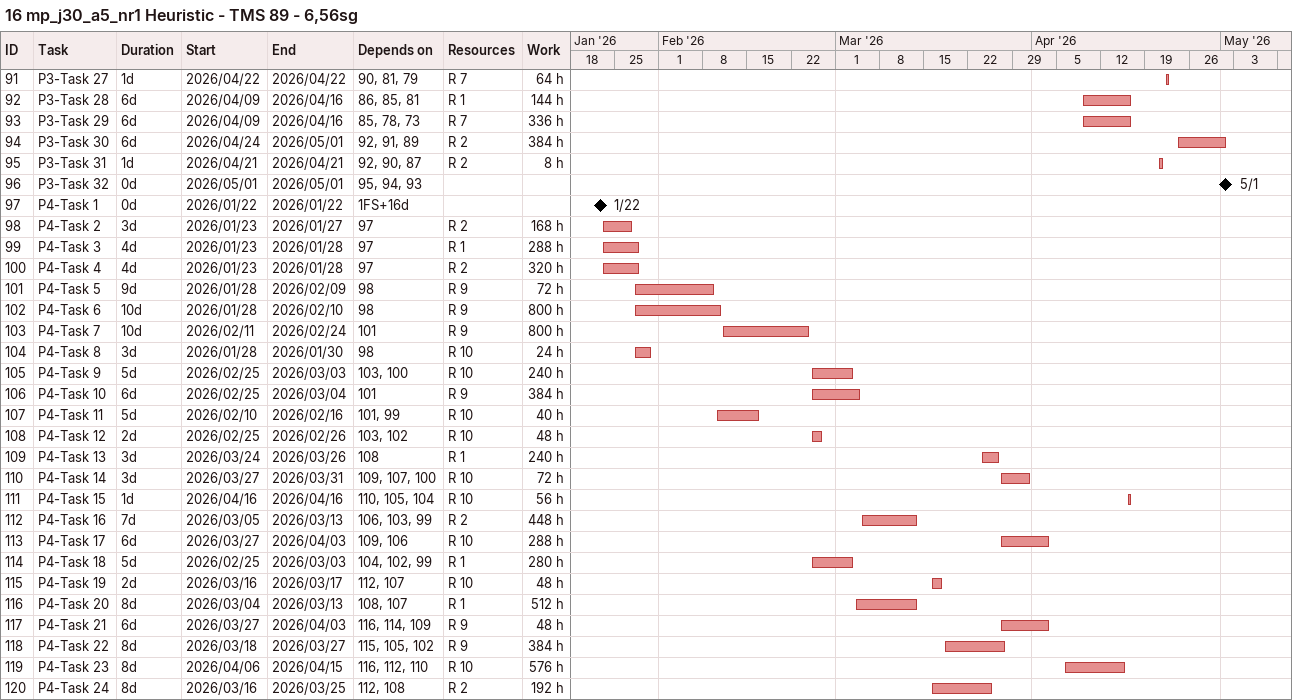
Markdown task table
16 mp_j30_a5_nr1 Heuristic - TMS 89 - 6,56sg

| ID | Task | Duration | Start | Finish | Predecessors | Resources | Work (h) |
|---|---|---|---|---|---|---|---|
| 91 | P3-Task 27 | 1d | 2026-04-22 | 2026-04-22 | 90, 81, 79 | R 7 | 64 |
| 92 | P3-Task 28 | 6d | 2026-04-09 | 2026-04-16 | 86, 85, 81 | R 1 | 144 |
| 93 | P3-Task 29 | 6d | 2026-04-09 | 2026-04-16 | 85, 78, 73 | R 7 | 336 |
| 94 | P3-Task 30 | 6d | 2026-04-24 | 2026-05-01 | 92, 91, 89 | R 2 | 384 |
| 95 | P3-Task 31 | 1d | 2026-04-21 | 2026-04-21 | 92, 90, 87 | R 2 | 8 |
| 96 | P3-Task 32 | 0d | 2026-05-01 | 2026-05-01 | 95, 94, 93 |  |  |
| 97 | P4-Task 1 | 0d | 2026-01-22 | 2026-01-22 | 1FS+16d |  |  |
| 98 | P4-Task 2 | 3d | 2026-01-23 | 2026-01-27 | 97 | R 2 | 168 |
| 99 | P4-Task 3 | 4d | 2026-01-23 | 2026-01-28 | 97 | R 1 | 288 |
| 100 | P4-Task 4 | 4d | 2026-01-23 | 2026-01-28 | 97 | R 2 | 320 |
| 101 | P4-Task 5 | 9d | 2026-01-28 | 2026-02-09 | 98 | R 9 | 72 |
| 102 | P4-Task 6 | 10d | 2026-01-28 | 2026-02-10 | 98 | R 9 | 800 |
| 103 | P4-Task 7 | 10d | 2026-02-11 | 2026-02-24 | 101 | R 9 | 800 |
| 104 | P4-Task 8 | 3d | 2026-01-28 | 2026-01-30 | 98 | R 10 | 24 |
| 105 | P4-Task 9 | 5d | 2026-02-25 | 2026-03-03 | 103, 100 | R 10 | 240 |
| 106 | P4-Task 10 | 6d | 2026-02-25 | 2026-03-04 | 101 | R 9 | 384 |
| 107 | P4-Task 11 | 5d | 2026-02-10 | 2026-02-16 | 101, 99 | R 10 | 40 |
| 108 | P4-Task 12 | 2d | 2026-02-25 | 2026-02-26 | 103, 102 | R 10 | 48 |
| 109 | P4-Task 13 | 3d | 2026-03-24 | 2026-03-26 | 108 | R 1 | 240 |
| 110 | P4-Task 14 | 3d | 2026-03-27 | 2026-03-31 | 109, 107, 100 | R 10 | 72 |
| 111 | P4-Task 15 | 1d | 2026-04-16 | 2026-04-16 | 110, 105, 104 | R 10 | 56 |
| 112 | P4-Task 16 | 7d | 2026-03-05 | 2026-03-13 | 106, 103, 99 | R 2 | 448 |
| 113 | P4-Task 17 | 6d | 2026-03-27 | 2026-04-03 | 109, 106 | R 10 | 288 |
| 114 | P4-Task 18 | 5d | 2026-02-25 | 2026-03-03 | 104, 102, 99 | R 1 | 280 |
| 115 | P4-Task 19 | 2d | 2026-03-16 | 2026-03-17 | 112, 107 | R 10 | 48 |
| 116 | P4-Task 20 | 8d | 2026-03-04 | 2026-03-13 | 108, 107 | R 1 | 512 |
| 117 | P4-Task 21 | 6d | 2026-03-27 | 2026-04-03 | 116, 114, 109 | R 9 | 48 |
| 118 | P4-Task 22 | 8d | 2026-03-18 | 2026-03-27 | 115, 105, 102 | R 9 | 384 |
| 119 | P4-Task 23 | 8d | 2026-04-06 | 2026-04-15 | 116, 112, 110 | R 10 | 576 |
| 120 | P4-Task 24 | 8d | 2026-03-16 | 2026-03-25 | 112, 108 | R 2 | 192 |
